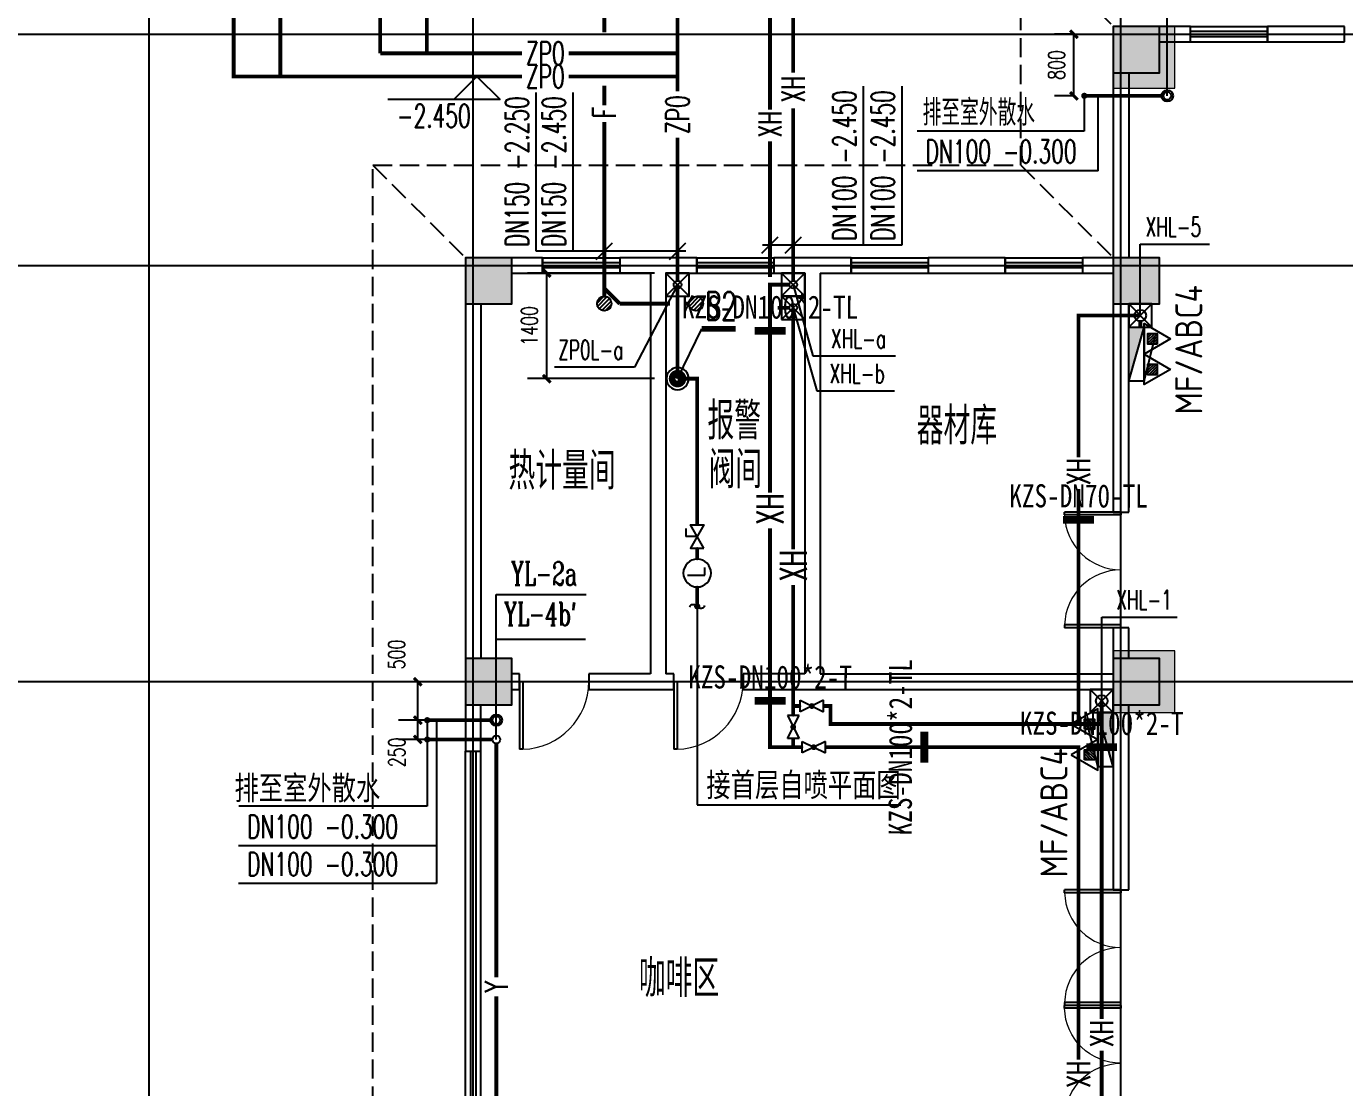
# Model space of a CAD drawing. Extents: x 817814 to 953178, y -139555 to 106956.
# Drawn here: x 856100 to 873193, y 84243 to 98010 of the extents above; entities that cross this region are included whole.
import ezdxf
from ezdxf.enums import TextEntityAlignment as Align

# ---------------------------------------------------------------- set-up
doc = ezdxf.new("R2010")
doc.units = 0
doc.header["$LTSCALE"] = 1000
doc.header["$MEASUREMENT"] = 0
doc.linetypes.add('__DASH', pattern=[0.35, 0.25, -0.1])
for name, color, linetype in [('0000给排水', 4, 'Continuous'), ('A-Roof-Drng', 8, 'Continuous'), ('COLUMN', 2, 'Continuous'), ('DOOR_FIRE', 4, 'Continuous'), ('DOTE', 8, 'Continuous'), ('P-ANNO-DIMS', 4, 'Continuous'), ('P-ANNO-IDEN', 3, 'Continuous'), ('P-ANNO-LEVL', 3, 'Continuous'), ('P-FIRE-EQPM', 1, 'Continuous'), ('P-FIRE-IDEN', 1, 'Continuous'), ('P-FLDR', 7, 'Continuous'), ('P-PROT-FIRH', 1, 'Continuous'), ('P-PROT-IDEN', 7, 'Continuous'), ('P-PROT-PIPE', 1, 'Continuous'), ('P-PROT-VALV', 7, 'Continuous'), ('P-PROT-VPIP', 1, 'Continuous'), ('P-RAIN-IDEN', 171, 'Continuous'), ('P-RAIN-VPIP', 7, 'Continuous'), ('P-SPRN-EQPM', 161, 'Continuous'), ('P-SPRN-IDEN', 4, 'Continuous'), ('P-SPRN-PIPE', 6, 'Continuous'), ('P-SPRN-VALV', 161, 'Continuous'), ('P-SPRN-VPIP', 161, 'Continuous'), ('P-WAST-IDEN', 21, 'Continuous'), ('PUB_HATCH', 8, 'Continuous'), ('PUB_TEXT', 7, 'Continuous'), ('WALL', 2, 'Continuous'), ('WINDOW', 4, 'Continuous'), ('厨具', 8, 'Continuous'), ('抗震支吊架', 2, 'Continuous'), ('散水', 151, '__DASH')]:
    doc.layers.add(name, color=color, linetype=linetype)
for name, color, linetype, lineweight in [('15101', 5, 'Continuous', 18), ('P-RAIN-PIPE', 4, 'Continuous', 50), ('P-WAST-PIPE', 11, 'Continuous', 50)]:
    doc.layers.add(name, color=color, linetype=linetype, lineweight=lineweight)
for name, color, linetype, plot in [('DIM_MODI', 6, 'Continuous', False), ('定位矩形', 6, 'Continuous', False), ('建筑底图', 6, 'Continuous', False)]:
    doc.layers.add(name, color=color, linetype=linetype, plot=plot)
doc.styles.add('_TCH_DIM_T3', font='SIMPLEX', dxfattribs={"width": 0.705882, "bigfont": 'GBCBIG'})
doc.styles.add('_TWT_DIM_ELE', font='SIMPLEX', dxfattribs={"width": 0.8, "height": 2.5, "bigfont": 'HZTXT'})
doc.styles.add('_TWT_PIPEDN', font='simplex.shx', dxfattribs={"width": 0.8, "height": 3.5, "bigfont": 'gbcbig.shx'})
doc.styles.add('_TWT_PIPETEXT', font='SIMPLEX', dxfattribs={"width": 0.8, "height": 2.5, "bigfont": 'HZTXT'})
doc.styles.add('_TWT_SERIAL', font='COMPLEX', dxfattribs={"width": 0.8, "height": 3, "bigfont": 'HZTXT'})
doc.styles.add('HZ(TK)', font='geniso.shx', dxfattribs={"width": 0.9, "bigfont": 'hztxt.shx'})
doc.styles.add('kzcad', font='', dxfattribs={"width": 0.8})
doc.styles.get("Standard").update_dxf_attribs({"font": 'GBENOR', "bigfont": 'GBCBIG'})
doc.styles.get('kzcad').set_extended_font_data('SimSun')
doc.dimstyles.new('_TWT_ARCH&&100', dxfattribs={"dimtxt": 212.5, "dimasz": 100, "dimexe": 250, "dimexo": 300, "dimgap": 118.75, "dimtad": 1, "dimdec": 0, "dimzin": 0, "dimdsep": 46, "dimtxsty": '_TCH_DIM_T3', "dimblk": 'ARCHTICK', "dimcen": 0.09, "dimclrt": 7, "dimazin": 2, "dimtfac": 1, "dimtdec": 0, "dimtix": 1, "dimtmove": 2, "dimatfit": 3, "dimfxl": 1, "dimtolj": 1, "dimtzin": 0, "dimarcsym": 0})

# ---------------------------------------------------------------- blocks, each defined once
blk = doc.blocks.new('zhuzi')
at = {"layer": '15101'}
h = blk.add_hatch(color=256, dxfattribs=at)
h.dxf.hatch_style = 1
h.paths.add_polyline_path([(50957, 5262), (51657, 5262), (51657, 5962), (50957, 5962)])
h.paths.add_polyline_path([(42757, 5162), (43557, 5162), (43557, 5962), (42757, 5962)])
h.paths.add_polyline_path([(34407, 5262), (35107, 5262), (35107, 5962), (34407, 5962)])
h.paths.add_polyline_path([(26007, 5262), (26707, 5262), (26707, 5962), (26007, 5962)])
h.paths.add_polyline_path([(17857, 5162), (18657, 5162), (18657, 5962), (17857, 5962)])
h.paths.add_polyline_path([(59457, 2362), (60057, 2362), (60057, 2962), (59457, 2962)])
h.paths.add_polyline_path([(51057, 2362), (51657, 2362), (51657, 2962), (51057, 2962)])
h.paths.add_polyline_path([(17857, 2362), (18457, 2362), (18457, 2962), (17857, 2962)])
h.paths.add_polyline_path([(9457, 2362), (10057, 2362), (10057, 2962), (9457, 2962)])
h.paths.add_polyline_path([(59457, -2838), (60057, -2838), (60057, -2238), (59457, -2238)])
h.paths.add_polyline_path([(50957, -2888), (51657, -2888), (51657, -2188), (50957, -2188)])
h.paths.add_polyline_path([(42757, -2938), (43557, -2938), (43557, -2138), (42757, -2138)])
h.paths.add_polyline_path([(17857, -2938), (18657, -2938), (18657, -2138), (17857, -2138)])
h.paths.add_polyline_path([(9457, -2838), (10057, -2838), (10057, -2238), (9457, -2238)])
h.paths.add_polyline_path([(59457, -11238), (60057, -11238), (60057, -10638), (59457, -10638)])
h.paths.add_polyline_path([(50957, -11288), (51657, -11288), (51657, -10588), (50957, -10588)])
h.paths.add_polyline_path([(42757, -11338), (43557, -11338), (43557, -10538), (42757, -10538)])
h.paths.add_polyline_path([(17857, -11338), (18657, -11338), (18657, -10538), (17857, -10538)])
h.paths.add_polyline_path([(9457, -11238), (10057, -11238), (10057, -10638), (9457, -10638)])
h.paths.add_polyline_path([(5257, -11238), (5857, -11238), (5857, -10638), (5257, -10638)])
h.paths.add_polyline_path([(59457, -19638), (60057, -19638), (60057, -19038), (59457, -19038)])
h.paths.add_polyline_path([(50957, -19688), (51657, -19688), (51657, -18988), (50957, -18988)])
h.paths.add_polyline_path([(42757, -19738), (43557, -19738), (43557, -18938), (42757, -18938)])
h.paths.add_polyline_path([(17857, -19738), (18657, -19738), (18657, -18938), (17857, -18938)])
h.paths.add_polyline_path([(9457, -19638), (10057, -19638), (10057, -19038), (9457, -19038)])
h.paths.add_polyline_path([(5257, -19638), (5857, -19638), (5857, -19038), (5257, -19038)])
h.paths.add_polyline_path([(59457, -28038), (60057, -28038), (60057, -27438), (59457, -27438)])
h.paths.add_polyline_path([(50957, -28088), (51657, -28088), (51657, -27388), (50957, -27388)])
h.paths.add_polyline_path([(42757, -28138), (43557, -28138), (43557, -27338), (42757, -27338)])
h.paths.add_polyline_path([(17857, -28138), (18657, -28138), (18657, -27338), (17857, -27338)])
h.paths.add_polyline_path([(9457, -28038), (10057, -28038), (10057, -27438), (9457, -27438)])
h.paths.add_polyline_path([(5257, -28038), (5857, -28038), (5857, -27438), (5257, -27438)])
h.paths.add_polyline_path([(59457, -36438), (60057, -36438), (60057, -35838), (59457, -35838)])
h.paths.add_polyline_path([(50957, -36488), (51657, -36488), (51657, -35788), (50957, -35788)])
h.paths.add_polyline_path([(42757, -36538), (43557, -36538), (43557, -35738), (42757, -35738)])
h.paths.add_polyline_path([(17857, -36538), (18657, -36538), (18657, -35738), (17857, -35738)])
h.paths.add_polyline_path([(9457, -36438), (10057, -36438), (10057, -35838), (9457, -35838)])
h.paths.add_polyline_path([(5257, -36438), (5857, -36438), (5857, -35838), (5257, -35838)])
h.paths.add_polyline_path([(59457, -44838), (60057, -44838), (60057, -44238), (59457, -44238)])
h.paths.add_polyline_path([(50957, -44888), (51657, -44888), (51657, -44188), (50957, -44188)])
h.paths.add_polyline_path([(42757, -44938), (43557, -44938), (43557, -44138), (42757, -44138)])
h.paths.add_polyline_path([(17857, -44938), (18657, -44938), (18657, -44138), (17857, -44138)])
h.paths.add_polyline_path([(9457, -44838), (10057, -44838), (10057, -44238), (9457, -44238)])
h.paths.add_polyline_path([(59457, -50038), (60057, -50038), (60057, -49438), (59457, -49438)])
h.paths.add_polyline_path([(51057, -50038), (51657, -50038), (51657, -49438), (51057, -49438)])
h.paths.add_polyline_path([(17857, -50038), (18457, -50038), (18457, -49438), (17857, -49438)])
h.paths.add_polyline_path([(9457, -50038), (10057, -50038), (10057, -49438), (9457, -49438)])
h.paths.add_polyline_path([(50957, -53038), (51657, -53038), (51657, -52338), (50957, -52338)])
h.paths.add_polyline_path([(42757, -53038), (43557, -53038), (43557, -52238), (42757, -52238)])
h.paths.add_polyline_path([(34407, -53038), (35107, -53038), (35107, -52338), (34407, -52338)])
h.paths.add_polyline_path([(26007, -53038), (26707, -53038), (26707, -52338), (26007, -52338)])
h.paths.add_polyline_path([(17857, -53038), (18657, -53038), (18657, -52238), (17857, -52238)])
at = {"layer": '15101', "linetype": 'Continuous'}
for points in [[(17857, 5162), (18657, 5162), (18657, 5962), (17857, 5962)], [(9457, 2362), (10057, 2362), (10057, 2962), (9457, 2962)], [(17857, 2362), (18457, 2362), (18457, 2962), (17857, 2962)], [(17857, -2938), (18657, -2938), (18657, -2138), (17857, -2138)], [(9457, -2838), (10057, -2838), (10057, -2238), (9457, -2238)]]:
    blk.add_lwpolyline(points, close=True, dxfattribs=at)
blk = doc.blocks.new('$TCHSYS$WIN2D')
for p, q in [((-0.5, 0.5), (0.5, 0.5)), ((-0.5, 0.5), (-0.5, -0.5)), ((0.5, 0.5), (0.5, -0.5)), ((0.5, 0.1667), (-0.5, 0.1667)), ((0.5, -0.1667), (-0.5, -0.1667)), ((-0.5, -0.5), (0.5, -0.5))]:
    blk.add_line(p, q)
blk = doc.blocks.new('$DorLib2D$00000002')
for p, q in [((-0.5, 0), (-0.5, 0.4875)), ((-0.475, 0.4875), (-0.5, 0.4875)), ((-0.475, 0), (-0.475, 0.4875)), ((0.475, 0), (0.475, 0.4875)), ((0.475, 0.4875), (0.5, 0.4875)), ((0.5, 0), (0.5, 0.4875)), ((-0.5, 0), (-0.475, 0)), ((0.5, 0), (0.475, 0))]:
    blk.add_line(p, q)
at = {"lineweight": 13}
for centre, start, end in [((-0.4875, 0), 0, 88.53072), ((0.4875, 0), 91.46928, 180)]:
    blk.add_arc(centre, 0.4875, start, end, dxfattribs=at)
blk = doc.blocks.new('_FZH')
blk.add_lwpolyline([(-0.5, -0.5), (0.5, -0.5), (0.5, 0.5), (-0.5, 0.5)], close=True)
at = {"layer": 'PUB_HATCH'}
blk.add_solid([(-0.5, -0.5), (0.5, -0.5), (-0.5, 0.5), (0.5, 0.5)], dxfattribs=at)
blk = doc.blocks.new('$DorLib2D$00000001')
for p, q in [((0.45, 0.975), (0.5, 0.975)), ((0.45, 0), (0.45, 0.975)), ((0.5, 0), (0.5, 0.975)), ((0.5, 0), (0.45, 0))]:
    blk.add_line(p, q)
at = {"lineweight": 13}
blk.add_arc((0.475, 0), 0.975, 91.4693, 180, dxfattribs=at)
blk = doc.blocks.new('xdzcdxcvf')
at = {"layer": 'A-Roof-Drng'}
for centre in [(531221.4, 113037.6), (522521.4, 104937.7)]:
    blk.add_circle(centre, 75, dxfattribs=at)
at = {"layer": 'DOTE'}
for p, q in [((518021.4, 52467.1), (518021.4, 117010.8)), ((522221.4, 52467.1), (522221.4, 117010.8)), ((530621.4, 52467.1), (530621.4, 117010.8)), ((512626.4, 113837.7), (579032.5, 113837.7)), ((512626.4, 110837.7), (579032.5, 110837.7)), ((512626.4, 105437.7), (579032.5, 105437.7))]:
    blk.add_line(p, q, dxfattribs=at)
blk.add_lwpolyline([(530921.5, 113937.6), (530521.5, 113937.6), (530521.5, 113537.6)], dxfattribs=at)
at = {"layer": 'WALL'}
for p, q in [((531521.4, 113937.7), (531121.4, 113937.7)), ((531521.4, 113737.7), (531521.4, 113937.7)), ((533521.4, 113937.7), (532521.4, 113937.7)), ((532521.4, 113937.7), (532521.4, 113737.7)), ((533521.4, 113737.7), (533521.4, 113937.7)), ((531121.4, 113737.7), (531521.4, 113737.7)), ((532521.4, 113737.7), (533521.4, 113737.7)), ((530521.4, 113337.7), (530521.4, 110937.7)), ((530721.4, 113337.7), (530721.4, 110937.7)), ((523121.4, 110937.7), (522721.4, 110937.7)), ((523121.4, 110737.7), (523121.4, 110937.7)), ((524621.4, 110937.7), (524121.4, 110937.7)), ((524121.4, 110937.7), (524121.4, 110737.7)), ((525121.4, 110937.7), (524621.4, 110937.7)), ((525121.4, 110737.7), (525121.4, 110937.7)), ((526621.4, 110937.7), (526121.4, 110937.7)), ((526121.4, 110937.7), (526121.4, 110737.7)), ((527121.4, 110937.7), (526621.4, 110937.7)), ((527121.4, 110737.7), (527121.4, 110937.7)), ((529121.4, 110937.7), (528121.4, 110937.7)), ((528121.4, 110937.7), (528121.4, 110737.7)), ((529121.4, 110737.7), (529121.4, 110937.7)), ((530521.4, 110937.7), (530121.4, 110937.7)), ((530121.4, 110937.7), (530121.4, 110737.7)), ((522721.4, 110737.7), (523121.4, 110737.7)), ((524121.4, 110737.7), (524521.4, 110737.7)), ((524521.4, 110737.7), (524521.4, 105537.7)), ((524721.4, 110737.7), (524721.4, 105537.7)), ((524721.4, 110737.7), (525121.4, 110737.7)), ((526121.4, 110737.7), (526521.4, 110737.7)), ((526521.4, 110737.7), (526521.4, 105537.7)), ((526721.4, 110737.7), (527121.4, 110737.7)), ((526721.4, 110737.7), (526721.4, 105537.7)), ((528121.4, 110737.7), (529121.4, 110737.7)), ((530121.4, 110737.7), (530521.4, 110737.7)), ((522121.4, 110337.7), (522121.4, 105737.7)), ((522321.4, 110337.7), (522321.4, 105737.7)), ((530521.4, 110337.7), (530521.4, 107637.6)), ((530721.4, 107637.6), (530721.4, 110337.7)), ((530521.4, 107637.6), (530721.4, 107637.6)), ((530721.4, 106137.6), (530521.4, 106137.6)), ((530521.4, 106137.6), (530521.4, 105737.7)), ((530721.4, 105737.7), (530721.4, 106137.6)), ((522821.4, 105537.7), (522721.4, 105537.7)), ((522821.4, 105337.7), (522821.4, 105537.7)), ((524521.4, 105537.7), (523721.4, 105537.7)), ((523721.4, 105537.7), (523721.4, 105337.7)), ((524821.4, 105537.7), (524721.4, 105537.7)), ((524821.4, 105337.7), (524821.4, 105537.7)), ((526521.4, 105537.7), (525721.4, 105537.7)), ((525721.4, 105537.7), (525721.4, 105337.7)), ((526721.4, 105537.7), (530521.4, 105537.7)), ((522721.4, 105337.7), (522821.4, 105337.7)), ((523721.4, 105337.7), (524621.4, 105337.7)), ((524621.4, 105337.7), (524821.4, 105337.7)), ((525721.4, 105337.7), (526621.4, 105337.7)), ((526621.4, 105337.7), (530521.4, 105337.7)), ((522121.4, 105137.7), (522121.4, 104537.7)), ((522321.4, 104537.7), (522321.4, 105137.7)), ((530521.4, 105137.7), (530521.4, 102737.7)), ((530721.4, 102737.7), (530721.4, 105137.7)), ((522121.4, 104537.7), (522321.4, 104537.7)), ((530521.4, 102737.7), (530721.4, 102737.7))]:
    blk.add_line(p, q, dxfattribs=at)
at = {"layer": '散水'}
for p, q in [((529321.4, 115137.6), (530521.4, 113937.7)), ((520921.4, 112137.6), (522121.4, 110937.7)), ((529321.4, 112137.6), (530521.4, 110937.7))]:
    blk.add_line(p, q, dxfattribs=at)
blk.add_lwpolyline([(516721.4, 91787.7), (516721.4, 98537.7), (520921.4, 98537.6), (520921.4, 112137.6), (529321.4, 112137.6), (529321.4, 115137.6), (565521.4, 115137.6), (565521.4, 112137.6), (573921.4, 112137.6), (573921.5, 110937.6)], dxfattribs=at)
blk.add_blockref('zhuzi', (512664.2, 107975.3))
at = {"layer": 'COLUMN', "xscale": 600, "yscale": 600, "zscale": 600}
for p in [(530821.4, 113637.7), (522421.4, 110637.7), (530821.4, 110637.7), (522421.4, 105437.7), (530821.4, 105437.7)]:
    blk.add_blockref('_FZH', p, dxfattribs=at)
at = {"layer": 'DOOR_FIRE', "yscale": 1500, "zscale": 200, "rotation": 90}
for p, xscale in [((530621.4, 106887.6), 1500), ((530621.4, 101987.7), 1500), ((530621.4, 100487.7), -1500)]:
    blk.add_blockref('$DorLib2D$00000002', p, dxfattribs=dict(at, xscale=xscale))
at = {"layer": 'WINDOW'}
for name, p, xscale, yscale, zscale, rotation in [('$TCHSYS$WIN2D', (532021.4, 113837.7), -1000, 200, -1000, 180), ('$DorLib2D$00000001', (523271.4, 105437.7), 900, 900, -900, 180), ('$DorLib2D$00000001', (525271.4, 105437.7), 900, 900, -900, 180), ('$TCHSYS$WIN2D', (522221.4, 100937.7), 7200, 200, -7200, 90)]:
    blk.add_blockref(name, p, dxfattribs=dict(at, xscale=xscale, yscale=yscale, zscale=zscale, rotation=rotation))
at = {"layer": 'WINDOW', "xscale": 1000, "yscale": 200, "zscale": -1000}
for p in [(523621.4, 110837.7), (525621.4, 110837.7), (527621.4, 110837.7), (529621.4, 110837.7)]:
    blk.add_blockref('$TCHSYS$WIN2D', p, dxfattribs=at)
at = {"layer": 'PUB_TEXT'}
for s, p in [('报警', (525259.7, 108578.9)), ('器材库', (527973.1, 108513.8)), ('热计量间', (522679.6, 107929.4)), ('阀间', (525272.7, 107945.3)), ('咖啡区', (524369.3, 101346.2))]:
    blk.add_text(s, height=482.27, dxfattribs=at).set_placement(p)
blk = doc.blocks.new('$EVALVE$00000037')
blk.add_lwpolyline([(-80, 0, 1), (80, 0, 1), (-80, 0, 0.758058)], format="xyb")
at = {"const_width": 78.4}
for points in [[(0, 23.9, 1), (0, -23.9, -1)], [(0, 23.9, -1), (0, -23.9, 1)]]:
    blk.add_lwpolyline(points, format="xyb", dxfattribs=at)
blk.add_circle((0, 0), 48)
for p in [(-80, 0), (80, 0)]:
    blk.add_point(p)
blk = doc.blocks.new('dfvfdvgrvgre')
at = {"layer": 'P-SPRN-VALV', "xscale": -1.8, "yscale": -1.8, "zscale": 1.8, "rotation": 180}
blk.add_blockref('$EVALVE$00000037', (1139725, 324401), dxfattribs=at)
blk = doc.blocks.new('$EVALVE$00000030')
for p in [(0, 0), (87, 124)]:
    blk.add_line(p, (0, 124))
blk.add_lwpolyline([(-125, -72), (125, 72), (125, -72), (-125, 72)], close=True)
for p in [(-125, 0), (125, 0)]:
    blk.add_point(p)
blk = doc.blocks.new('$EVALVE$00000027')
at = {"color": 7}
for p, q in [((-23, 104), (-23, -83)), ((-23, -83), (61, -83))]:
    blk.add_line(p, q, dxfattribs=at)
blk.add_lwpolyline([(-150, 0, 1), (150, 0, 1), (-150, 0, 0.808179)], format="xyb")
for p in [(-150, 0), (150, 0)]:
    blk.add_point(p)
blk = doc.blocks.new('$TwtSys$00000132')
at = {"elevation": 0}
blk.add_lwpolyline([(7, -101, -0.575183), (0, 0, 0.604745), (-11, 101, 16.924828)], format="xyb", dxfattribs=at)
blk = doc.blocks.new('$TWTSYS$00000508')
for p, q in [((-0.5, 0.5), (0.324, 1.224)), ((-0.5, 0.5), (-0.5, -0.5)), ((-0.5, -0.5), (0.5, 0.5)), ((0.5, 0.5), (-0.5, 0.5)), ((0.5, -0.5), (0.5, 0.5)), ((-0.5, -0.5), (0.5, -0.5))]:
    blk.add_line(p, q)
blk.add_solid([(0.5, -0.5), (0.5, 0.5), (-0.5, -0.5)])
blk = doc.blocks.new('$TwtSys$00000141')
for p, q in [((-94, 8), (-10, 92)), ((-94, 8), (-10, 92)), ((-87, -35), (35, 87)), ((-87, -35), (35, 87)), ((-66, -66), (66, 66)), ((-66, -66), (66, 66)), ((-32, -87), (88, 33)), ((-32, -87), (88, 33)), ((11, -92), (92, -11)), ((11, -92), (92, -11))]:
    blk.add_line(p, q)
blk.add_circle((0, 0), 94)
blk.add_circle((0, 0), 94)
blk = doc.blocks.new('_ArchTick')
at = {"color": 0, "linetype": 'ByBlock', "const_width": 0.4}
blk.add_lwpolyline([(-0.5, -0.5), (0.5, 0.5)], dxfattribs=at)
blk = doc.blocks.new('*D466')
at = {"layer": 'Defpoints', "color": 0, "transparency": 16777216}
for p in [(861175, 89009), (861592, 89009), (861592, 88759)]:
    blk.add_point(p, dxfattribs=at)
at = {"layer": 'P-ANNO-DIMS', "color": 0, "lineweight": -2, "transparency": 16777216}
for p, q in [((861292, 89009), (860925, 89009)), ((861175, 88759), (861175, 89009)), ((861292, 88759), (860925, 88759))]:
    blk.add_line(p, q, dxfattribs=at)
at = {"layer": 'P-ANNO-DIMS', "color": 0, "lineweight": -2, "transparency": 16777216, "xscale": 100, "yscale": 100, "zscale": 100}
for p, rotation in [((861175, 89009), 90), ((861175, 88759), 270)]:
    blk.add_blockref('_ArchTick', p, dxfattribs=dict(at, rotation=rotation))
at = {"layer": 'P-ANNO-DIMS', "color": 7, "transparency": 16777216, "insert": (860904, 88592), "char_height": 212.5, "attachment_point": 5, "rotation": 90, "style": '_TCH_DIM_T3'}
blk.add_mtext('\\A1;250', dxfattribs=at)
blk = doc.blocks.new('*D467')
at = {"layer": 'Defpoints', "color": 0, "transparency": 16777216}
for p in [(861175, 89509), (861592, 89509), (861592, 89009)]:
    blk.add_point(p, dxfattribs=at)
at = {"layer": 'P-ANNO-DIMS', "color": 0, "lineweight": -2, "transparency": 16777216}
for p, q in [((861292, 89509), (860925, 89509)), ((861175, 89009), (861175, 89509)), ((861292, 89009), (860925, 89009))]:
    blk.add_line(p, q, dxfattribs=at)
at = {"layer": 'P-ANNO-DIMS', "color": 0, "lineweight": -2, "transparency": 16777216, "xscale": 100, "yscale": 100, "zscale": 100}
for p, rotation in [((861175, 89509), 90), ((861175, 89009), 270)]:
    blk.add_blockref('_ArchTick', p, dxfattribs=dict(at, rotation=rotation))
at = {"layer": 'P-ANNO-DIMS', "color": 7, "transparency": 16777216, "insert": (860900, 89861), "char_height": 212.5, "attachment_point": 5, "rotation": 90, "style": '_TCH_DIM_T3'}
blk.add_mtext('\\A1;500', dxfattribs=at)
blk = doc.blocks.new('*D468')
at = {"layer": 'Defpoints', "color": 0, "transparency": 16777216}
for p in [(869683, 97909), (869996, 97909), (869996, 97109)]:
    blk.add_point(p, dxfattribs=at)
at = {"layer": 'P-ANNO-DIMS', "color": 0, "lineweight": -2, "transparency": 16777216}
for p, q in [((869696, 97909), (869433, 97909)), ((869683, 97109), (869683, 97909)), ((869696, 97109), (869433, 97109))]:
    blk.add_line(p, q, dxfattribs=at)
at = {"layer": 'P-ANNO-DIMS', "color": 0, "lineweight": -2, "transparency": 16777216, "xscale": 100, "yscale": 100, "zscale": 100}
for p, rotation in [((869683, 97909), 90), ((869683, 97109), 270)]:
    blk.add_blockref('_ArchTick', p, dxfattribs=dict(at, rotation=rotation))
at = {"layer": 'P-ANNO-DIMS', "color": 7, "transparency": 16777216, "insert": (869458, 97509), "char_height": 212.5, "attachment_point": 5, "rotation": 90, "style": '_TCH_DIM_T3'}
blk.add_mtext('\\A1;800', dxfattribs=at)
blk = doc.blocks.new('$VALVE$00000333')
for p, q in [((125, 62.5), (-125, -62.5)), ((-125, 62.5), (125, -62.5)), ((-125, -62.5), (-125, 62.5)), ((125, -62.5), (125, 62.5))]:
    blk.add_line(p, q)
at = {"const_width": 31.25}
blk.add_lwpolyline([(-15.625, 0, 1), (15.625, 0, 1)], format="xyb", close=True, dxfattribs=at)
for p in [(-125, 0), (125, 0)]:
    blk.add_point(p)
blk = doc.blocks.new('*D508')
at = {"layer": 'Defpoints', "color": 0, "transparency": 16777216}
for p in [(862848, 94809), (864543, 94809), (864543, 93440)]:
    blk.add_point(p, dxfattribs=at)
at = {"layer": 'P-ANNO-DIMS', "color": 0, "lineweight": -2, "transparency": 16777216}
for p, q in [((864243, 94809), (862598, 94809)), ((862848, 93440), (862848, 94809)), ((864243, 93440), (862598, 93440))]:
    blk.add_line(p, q, dxfattribs=at)
at = {"layer": 'P-ANNO-DIMS', "color": 0, "lineweight": -2, "transparency": 16777216, "xscale": 100, "yscale": 100, "zscale": 100}
for p, rotation in [((862848, 94809), 90), ((862848, 93440), 270)]:
    blk.add_blockref('_ArchTick', p, dxfattribs=dict(at, rotation=rotation))
at = {"layer": 'P-ANNO-DIMS', "color": 7, "transparency": 16777216, "insert": (862623, 94125), "char_height": 212.5, "attachment_point": 5, "rotation": 90, "style": '_TCH_DIM_T3'}
blk.add_mtext('\\A1;1400', dxfattribs=at)
blk = doc.blocks.new('$TWTSYS$00000546')
h = blk.add_hatch()
h.set_pattern_fill('ANSI31', color=256, scale=200, style=0)
h.set_pattern_definition([(45, (-38543.802, -6670.83), (-17.67767, 17.67767), [])])
h.paths.add_polyline_path([(-65, 174), (65, 174), (65, 44), (-65, 44)])
for points in [[(0, 344), (-198, 0), (198, 0)], [(-65, 174), (65, 174), (65, 44), (-65, 44)]]:
    blk.add_lwpolyline(points, close=True)

msp = doc.modelspace()

# ---------------------------------------------------------------- hatches: boundary and pattern name
at = {"layer": 'P-PROT-PIPE'}
for points in [[(865743.4, 94659.2), (865743.4, 94684.2), (865718.4, 94684.2)], [(865743.4, 94659.2), (865718.4, 94659.2), (865718.4, 94684.2)], [(869743.4, 94259.2), (869743.4, 94284.2), (869718.4, 94284.2)], [(869743.4, 94259.2), (869718.4, 94259.2), (869718.4, 94284.2)], [(866526.9, 89193), (866526.9, 89218), (866551.9, 89218)], [(866526.9, 89193), (866551.9, 89193), (866551.9, 89218)], [(866526.9, 88959.2), (866501.9, 88959.2), (866501.9, 88934.2)], [(866526.9, 88959.2), (866526.9, 88934.2), (866501.9, 88934.2)], [(865743.4, 88659.2), (865718.4, 88659.2), (865718.4, 88634.2)], [(865743.4, 88659.2), (865743.4, 88634.2), (865718.4, 88634.2)], [(869743.4, 88659.2), (869743.4, 88684.2), (869768.4, 88684.2)], [(869743.4, 88659.2), (869768.4, 88659.2), (869768.4, 88684.2)]]:
    msp.add_hatch(color=256, dxfattribs=at).paths.add_polyline_path(points)
at = {"layer": 'P-SPRN-PIPE'}
for points in [[(858787.7, 97359.9), (858762.7, 97359.9), (858762.7, 97334.9)], [(858787.7, 97359.9), (858787.7, 97334.9), (858762.7, 97334.9)], [(864798.5, 93439.9), (864798.5, 93464.9), (864823.5, 93464.9)], [(864798.5, 93439.9), (864823.5, 93439.9), (864823.5, 93464.9)]]:
    msp.add_hatch(color=256, dxfattribs=at).paths.add_polyline_path(points)

# ---------------------------------------------------------------- linework, layer by layer
at = {"layer": '0000给排水', "color": 3, "const_width": 70}
msp.add_lwpolyline([(865297.2, 94086), (864857.7, 94086)], dxfattribs=at)
at = {"layer": 'DIM_MODI', "color": 3}
msp.add_line((864543.4, 93439.9, 150), (864857.7, 94086), dxfattribs=at)
at = {"layer": 'P-ANNO-IDEN'}
for p, q in [((864798.5, 90486.3), (864798.5, 87913.4)), ((864798.5, 87913.4), (867440.3, 87913.4))]:
    msp.add_line(p, q, dxfattribs=at)
at = {"layer": 'P-ANNO-IDEN', "const_width": 40}
msp.add_lwpolyline([(864798.5, 90506.3, 1), (864798.5, 90466.3, 1)], format="xyb", close=True, dxfattribs=at)
at = {"layer": 'P-ANNO-LEVL'}
for p, q in [((861941.8, 97359.9), (861641.8, 97059.9)), ((861941.8, 97359.9), (862241.8, 97059.9)), ((862241.8, 97059.9), (860785.2, 97059.9))]:
    msp.add_line(p, q, dxfattribs=at)
at = {"layer": 'P-PROT-IDEN'}
for p, q in [((866955.3, 95175.5), (866955.3, 97233.1)), ((867455.3, 95175.5), (867455.3, 97233.1)), ((865637.3, 95069.5), (865849.5, 95281.6)), ((865937.3, 95069.5), (866149.5, 95281.6)), ((865646.2, 95175.5), (866955.3, 95175.5)), ((866955.3, 95175.5), (867455.3, 95175.5)), ((866043.4, 94659.2), (866297.4, 93734.1)), ((866043.4, 94359.2), (866348.5, 93283.2)), ((866297.4, 93734.1), (867368.1, 93734.1)), ((866348.5, 93283.2), (867357.8, 93283.2))]:
    msp.add_line(p, q, dxfattribs=at)
at = {"layer": 'P-PROT-IDEN', "linetype": 'ByBlock'}
for p, q in [((870543.4, 94259.2, -3000), (870543.4, 95183.7, -3000)), ((870543.4, 95183.7, -3000), (871439.9, 95183.7, -3000)), ((870043.4, 89259.2, -3000), (870043.4, 90347.2, -3000)), ((870043.4, 90347.2, -3000), (871021, 90347.2, -3000))]:
    msp.add_line(p, q, dxfattribs=at)
at = {"layer": 'P-PROT-PIPE', "const_width": 50}
for points in [[(865743.4, 96929.7), (865743.4, 100569.8)], [(866043.4, 97410.6), (866043.4, 100569.8)], [(866043.4, 94709.2), (866043.4, 96944.8)], [(865743.4, 94760), (865743.4, 96518.8)], [(865993.4, 94659.2), (865743.4, 94659.2)], [(865743.4, 91962.8), (865743.4, 94659.2)], [(865993.4, 94359.2), (865841.7, 94359.2)], [(866043.4, 94309.2), (866043.4, 91226.3)], [(870543.4, 94259.2), (869743.4, 94259.2)], [(869743.4, 94259.2), (869743.4, 92420.1)], [(870543.4, 94184.2), (870543.4, 94109.2)], [(869743.4, 92009.2), (869743.4, 88959.2)], [(865743.4, 88659.2), (865743.4, 91500.2)], [(866043.4, 90763.6), (866043.4, 89193)], [(870043.4, 89259.2), (870043.4, 85131.5)], [(866043.4, 89193), (866135.1, 89193)], [(866043.4, 89193), (866043.4, 89071.7)], [(866435.1, 89193), (866526.9, 89193)], [(866526.9, 89193), (866526.9, 88959.2)], [(869743.4, 88959.2), (866526.9, 88959.2)], [(870043.4, 88959.2), (869743.4, 88959.2)], [(866043.4, 88771.7), (866043.4, 88659.2)], [(866043.4, 88659.2), (865743.4, 88659.2)], [(866159.9, 88659.2), (866043.4, 88659.2)], [(869743.4, 88659.2), (866459.9, 88659.2)], [(869743.4, 88659.2), (869743.4, 84603.6)], [(870043.4, 84720.6), (870043.4, 82350.4)]]:
    msp.add_lwpolyline(points, dxfattribs=at)
at = {"layer": 'P-PROT-VPIP'}
for centre, radius in [((866043.4, 94659.2), 50), ((866043.4, 94359.2), 50), ((870543.4, 94259.2), 75), ((870043.4, 89259.2), 75)]:
    msp.add_circle(centre, radius, dxfattribs=at)
at = {"layer": 'P-RAIN-IDEN'}
for p, q in [((870893.4, 97109.2), (870893.4, 98622.8)), ((869817.5, 97109.2), (869817.5, 96652)), ((869996.3, 96137), (869996.3, 97109.2)), ((869817.5, 96652), (867650.5, 96652)), ((869996.3, 96137), (867650, 96137)), ((862193.4, 89009.2), (862193.4, 90641.8)), ((862193.4, 90641.8), (863356.5, 90641.8)), ((862193.4, 88759.2), (862193.4, 90060)), ((862193.4, 90060), (863348.7, 90060)), ((861297.5, 89009.2), (861297.5, 87893.6)), ((861416.3, 89009.2), (861416.3, 86891.9)), ((861297.5, 87893.6), (858853, 87893.6)), ((861416.3, 87378.7), (858852.5, 87378.7)), ((861416.3, 86891.9), (858852.5, 86891.9))]:
    msp.add_line(p, q, dxfattribs=at)
at = {"layer": 'P-RAIN-IDEN', "const_width": 40}
for points in [[(869817.5, 97129.2, 1), (869817.5, 97089.2, 1)], [(861297.5, 89029.2, 1), (861297.5, 88989.2, 1)], [(861297.5, 88779.2, 1), (861297.5, 88739.2, 1)]]:
    msp.add_lwpolyline(points, format="xyb", close=True, dxfattribs=at)
at = {"layer": 'P-RAIN-PIPE', "const_width": 50}
for points in [[(870843.4, 97109.2), (869817.5, 97109.2)], [(862143.4, 89009.2), (861288.5, 89009.2)], [(862143.4, 88759.2), (861297.5, 88759.2)], [(862193.4, 88709.2), (862193.4, 85673.9)], [(862193.4, 85427.6), (862193.4, 82076.7)]]:
    msp.add_lwpolyline(points, dxfattribs=at)
at = {"layer": 'P-RAIN-VPIP'}
for centre in [(870893.4, 97109.2), (862193.4, 89009.2), (862193.4, 88759.2)]:
    msp.add_circle(centre, 50, dxfattribs=at)
at = {"layer": 'P-SPRN-IDEN'}
for p, q in [((862711.3, 95093.8), (862711.3, 97151.4)), ((863189.3, 95093.8), (863189.3, 97151.4)), ((864650.6, 95093.8), (862711.3, 95093.8)), ((863032.4, 95093.8), (863032.4, 95093.8)), ((863487.3, 94987.8, -2000), (863699.5, 95199.9, -2000)), ((864437.3, 94987.8), (864649.5, 95199.9)), ((864543.4, 94659.2), (863983.3, 93588.2)), ((863983.3, 93588.2), (862946.5, 93588.2))]:
    msp.add_line(p, q, dxfattribs=at)
at = {"layer": 'P-SPRN-PIPE', "const_width": 50}
for points in [[(864543.4, 97167.2), (864543.4, 100569.8)], [(858787.7, 98287.3), (858787.7, 97359.9)], [(859393.5, 98287.3), (859393.5, 97359.9)], [(860687.7, 98287.3), (860687.7, 97659.9)], [(861293.5, 98287.3), (861293.5, 97659.9)], [(860687.7, 97659.9), (861293.5, 97659.9)], [(861293.5, 97659.9), (862527.7, 97659.9)], [(863130.6, 97659.9), (864543.4, 97659.9)], [(858787.7, 97359.9), (859393.5, 97359.9)], [(859393.5, 97359.9), (862527.7, 97359.9)], [(863130.6, 97359.9), (864543.4, 97359.9)], [(864543.4, 95254.9), (864543.4, 96564.4)], [(864543.4, 94709.2), (864543.4, 95254.9)], [(864543.4, 94659.2), (864543.4, 93439.9)], [(864543.4, 93439.9), (864798.5, 93439.9)], [(864798.5, 93439.9), (864798.5, 91542.7)], [(864798.5, 91242.2), (864798.5, 91097.6)], [(864798.5, 90737.6), (864798.5, 90486.5)]]:
    msp.add_lwpolyline(points, dxfattribs=at)
at = {"layer": 'P-SPRN-VPIP'}
msp.add_circle((864543.4, 94659.2), 50, dxfattribs=at)
at = {"layer": 'P-WAST-PIPE', "const_width": 50}
for points in [[(863593.4, 97934.5), (863593.4, 100569.8)], [(863593.4, 96986.8), (863593.4, 97240)], [(863593.4, 94613.2), (863593.4, 96767.9)], [(863593.4, 94507.2), (863593.4, 94613.2)], [(863793.4, 94413.2), (863593.4, 94613.2)], [(863793.4, 94413.2), (864443.7, 94413.2)], [(864638.6, 94413.2), (864687.6, 94413.2)]]:
    msp.add_lwpolyline(points, dxfattribs=at)
at = {"layer": '定位矩形'}
for p, q in [((864393.4, 94509.2), (864693.4, 94809.2)), ((864393.4, 94809.2), (864693.4, 94509.2)), ((865893.4, 94509.2), (866193.4, 94809.2)), ((865893.4, 94809.2), (866193.4, 94509.2)), ((865893.4, 94209.2), (866193.4, 94509.2)), ((865893.4, 94509.2), (866193.4, 94209.2)), ((870393.4, 94109.2), (870693.4, 94409.2)), ((870393.4, 94409.2), (870693.4, 94109.2))]:
    msp.add_line(p, q, dxfattribs=at)
at = {"layer": '定位矩形', "color": 3}
for p, q in [((869893.4, 89109.2), (870193.4, 89409.2)), ((869893.4, 89409.2), (870193.4, 89109.2))]:
    msp.add_line(p, q, dxfattribs=at)
at = {"layer": '定位矩形'}
for points in [[(864393.4, 94509.2), (864693.4, 94509.2), (864693.4, 94809.2), (864393.4, 94809.2)], [(865893.4, 94509.2), (866193.4, 94509.2), (866193.4, 94809.2), (865893.4, 94809.2)], [(865893.4, 94209.2), (866193.4, 94209.2), (866193.4, 94509.2), (865893.4, 94509.2)], [(870393.4, 94109.2), (870693.4, 94109.2), (870693.4, 94409.2), (870393.4, 94409.2)]]:
    msp.add_lwpolyline(points, close=True, dxfattribs=at)
at = {"layer": '定位矩形', "color": 3}
msp.add_lwpolyline([(869893.4, 89109.2), (870193.4, 89109.2), (870193.4, 89409.2), (869893.4, 89409.2)], close=True, dxfattribs=at)
at = {"layer": '抗震支吊架', "color": 4, "const_width": 100}
for points in [[(865543.4, 94059.2), (865943.4, 94059.2)], [(869543.4, 91609.2), (869943.4, 91609.2)], [(865543.4, 89259.2), (865943.4, 89259.2)], [(867743.4, 88459.2), (867743.4, 88859.2)], [(869843.4, 88659.2), (870243.4, 88659.2)]]:
    msp.add_lwpolyline(points, dxfattribs=at)

# ---------------------------------------------------------------- block references
at = {"layer": 'P-FIRE-EQPM', "yscale": -1, "rotation": 90.00000000003298}
for p in [(870593.4, 93957.6), (870593.4, 93560.8)]:
    msp.add_blockref('$TWTSYS$00000546', p, dxfattribs=at)
at = {"layer": 'P-FIRE-EQPM', "rotation": 89.99999498885585}
for p in [(869993.4, 88957.6), (869993.4, 88560.8)]:
    msp.add_blockref('$TWTSYS$00000546', p, dxfattribs=at)
at = {"layer": 'P-FLDR'}
for p in [(863593.4, 94413.2), (864781.6, 94413.2)]:
    msp.add_blockref('$TwtSys$00000141', p, dxfattribs=at)
at = {"layer": 'P-PROT-FIRH', "xscale": -700, "zscale": 700, "rotation": 269.9999949888559}
for p, yscale in [((870493.4, 93759.2), 200), ((870093.4, 88759.2), -200)]:
    msp.add_blockref('$TWTSYS$00000508', p, dxfattribs=dict(at, yscale=yscale))
at = {"layer": 'P-PROT-VALV', "xscale": 1.2, "yscale": 1.2, "zscale": 1.2}
msp.add_blockref('$VALVE$00000333', (866285.1, 89193), dxfattribs=at)
at = {"layer": 'P-PROT-VALV', "xscale": -1.2, "yscale": -1.2, "zscale": 1.2}
for p, rotation in [((866043.4, 88921.7), 270), ((866309.9, 88659.2), 180)]:
    msp.add_blockref('$VALVE$00000333', p, dxfattribs=dict(at, rotation=rotation))
at = {"layer": 'P-SPRN-EQPM', "rotation": 270}
msp.add_blockref('$TwtSys$00000132', (864798.5, 90486.5), dxfattribs=at)
at = {"layer": 'P-SPRN-VALV', "xscale": -1.2, "yscale": -1.2, "zscale": 1.2, "rotation": 270}
for name, p in [('$EVALVE$00000030', (864798.5, 91392.4)), ('$EVALVE$00000027', (864798.5, 90917.6))]:
    msp.add_blockref(name, p, dxfattribs=at)
at = {"layer": '厨具'}
msp.add_blockref('dfvfdvgrvgre', (-275181.3, -230960.6, -3800), dxfattribs=at)
at = {"layer": '建筑底图'}
msp.add_blockref('xdzcdxcvf', (339672, -15928.4), dxfattribs=at)

# ---------------------------------------------------------------- texts
at = {"layer": '0000给排水', "color": 1, "style": '_TWT_PIPETEXT', "width": 0.64}
msp.add_text('B2', height=367.5, dxfattribs=at).set_placement((864899, 94199))
at = {"layer": 'P-ANNO-IDEN', "color": 7, "style": 'HZ(TK)', "width": 0.9}
for s, p in [('排至室外散水', (858798.5, 87943.8)), ('接首层自喷平面图', (864917.2, 87983.4))]:
    msp.add_text(s, height=350, dxfattribs=at).set_placement(p)
at = {"layer": 'P-ANNO-LEVL', "color": 7, "style": '_TWT_DIM_ELE', "width": 0.64}
msp.add_text('-2.450', height=300, dxfattribs=at).set_placement((860906.1, 96699.9))
at = {"layer": 'P-FIRE-IDEN'}
for rotation, p in [(89.99999, (871347.3, 92973.4, -3000)), (90, (869599.7, 86967.7, -3000))]:
    msp.add_text('MF/ABC4', height=350, rotation=rotation, dxfattribs=at).set_placement(p)
at = {"layer": 'P-PROT-IDEN', "style": '_TWT_PIPETEXT', "width": 0.64}
for height, rotation, p in [(300, 90, (866193.4, 97022.3)), (300, 90, (865893.4, 96568.8)), (300, 90, (869893.4, 92059.2)), (350, 90, (865918.4, 91550.2)), (350, 90, (866218.4, 90813.6)), (300, 90.00025, (870193.4, 84770.6)), (300, 90, (869893.4, 84242.7))]:
    msp.add_text('XH', height=height, rotation=rotation, dxfattribs=at).set_placement(p)
at = {"layer": 'P-PROT-IDEN', "color": 7, "style": '_TWT_PIPEDN', "width": 0.64}
for s, p in [('-2.450', (866855.3, 96227.4)), ('-2.450', (867355.3, 96227.4)), ('DN100', (866855.3, 95225.5)), ('DN100', (867355.3, 95225.5))]:
    msp.add_text(s, height=300, rotation=90, dxfattribs=at).set_placement(p)
at = {"layer": 'P-PROT-IDEN', "color": 7, "linetype": 'ByBlock', "style": '_TWT_SERIAL', "width": 0.64}
for s, p in [('XHL-5', (870612.7, 95283.7, -3000)), ('XHL-1', (870232, 90447.2, -3000))]:
    msp.add_text(s, height=250, dxfattribs=at).set_placement(p)
at = {"layer": 'P-PROT-IDEN', "color": 7, "style": '_TWT_SERIAL', "width": 0.64}
for s, p in [('XHL-a', (866533.3, 93834.1)), ('XHL-b', (866515.4, 93383.2))]:
    msp.add_text(s, height=250, dxfattribs=at).set_placement(p)
at = {"layer": 'P-RAIN-IDEN', "color": 7}
msp.add_text('排至室外散水', height=337.59, dxfattribs=at).set_placement((867720.5, 96722))
at = {"layer": 'P-RAIN-IDEN', "color": 7, "width": 0.64}
for s, style, p in [('DN100', '_TWT_PIPEDN', (867760.9, 96237)), ('-0.300', '_TWT_PIPEDN', (868762.8, 96237)), ('YL-2a', '_TWT_SERIAL', (862382.2, 90761.8)), ("YL-4b'", '_TWT_SERIAL', (862292.2, 90237.1)), ('DN100', '_TWT_PIPEDN', (858963.4, 87478.7)), ('-0.300', '_TWT_PIPEDN', (859965.3, 87478.7)), ('DN100', '_TWT_PIPEDN', (858963.4, 86991.9)), ('-0.300', '_TWT_PIPEDN', (859965.3, 86991.9))]:
    msp.add_text(s, height=300, dxfattribs=dict(at, style=style)).set_placement(p)
at = {"layer": 'P-RAIN-IDEN', "style": '_TWT_PIPETEXT', "width": 0.64}
msp.add_text('Y', height=300, rotation=90, dxfattribs=at).set_placement((862343.4, 85477.6))
at = {"layer": 'P-SPRN-IDEN', "style": '_TWT_PIPETEXT', "width": 0.64}
for p in [(862577.7, 97509.9), (862577.7, 97209.9)]:
    msp.add_text('ZP0', height=300, dxfattribs=at).set_placement(p)
msp.add_text('ZP0', height=300, rotation=90, dxfattribs=at).set_placement((864693.4, 96614.4))
at = {"layer": 'P-SPRN-IDEN', "color": 7, "style": '_TWT_PIPEDN', "width": 0.64}
for s, p in [('-2.250', (862611.3, 96148.1)), ('-2.450', (863089.3, 96148.1)), ('DN150', (862611.3, 95146.2)), ('DN150', (863089.3, 95146.2))]:
    msp.add_text(s, height=300, rotation=90, dxfattribs=at).set_placement(p)
at = {"layer": 'P-SPRN-IDEN', "color": 7, "style": '_TWT_SERIAL', "width": 0.64}
msp.add_text('ZP0L-a', height=250, dxfattribs=at).set_placement((862996.5, 93688.2))
at = {"layer": 'P-WAST-IDEN', "style": '_TWT_PIPETEXT', "width": 0.64}
msp.add_text('F', height=300, rotation=90, dxfattribs=at).set_placement((863743.4, 96817.9))
at = {"layer": '抗震支吊架', "color": 4, "style": 'kzcad', "width": 0.8}
for s, rotation, p in [('KZS-DN100*2-TL', 359.88539, (865743.4, 94219.2)), ('KZS-DN70-TL', 359.88539, (869743.4, 91769.2)), ('KZS-DN100*2-T', 359.88539, (865743.4, 89419.2)), ('KZS-DN100*2-TL', 89.88539, (867583.4, 88659.2)), ('KZS-DN100*2-T', 359.88539, (870043.4, 88819.2))]:
    msp.add_text(s, height=300, rotation=rotation, dxfattribs=at).set_placement(p, align=Align.CENTER)

# ---------------------------------------------------------------- dimensions: what is measured, and where the dimension line sits
at = {"layer": 'P-ANNO-DIMS'}
dim = msp.add_aligned_dim(p1=(869996.3, 97109.2), p2=(869996.3, 97909.2), distance=313.7, dimstyle='_TWT_ARCH&&100', dxfattribs=at)
dim.commit()
dim.dimension.update_dxf_attribs({"geometry": '*D468', "text_midpoint": (869457.6, 97509.2)})
dim = msp.add_aligned_dim(p1=(864543.4, 93439.9), p2=(864543.4, 94809.2), distance=1695.5, text='1400', dimstyle='_TWT_ARCH&&100', dxfattribs=at)
dim.commit()
dim.dimension.update_dxf_attribs({"geometry": '*D508', "text_midpoint": (862622.9, 94124.6)})
for base, p1, p2, picture, middle in [((861174.9, 89509.2), (861592.4, 89009.2), (861592.4, 89509.2), '*D467', (860899.9, 89861.2)), ((861174.9, 89009.2), (861592.4, 88759.2), (861592.4, 89009.2), '*D466', (860904.2, 88592.4))]:
    dim = msp.add_linear_dim(base=base, p1=p1, p2=p2, angle=90, dimstyle='_TWT_ARCH&&100', dxfattribs=at)
    dim.commit()
    dim.dimension.update_dxf_attribs({"geometry": picture, "text_midpoint": middle, "dimtype": 161})

doc.saveas('drawing.dxf')
